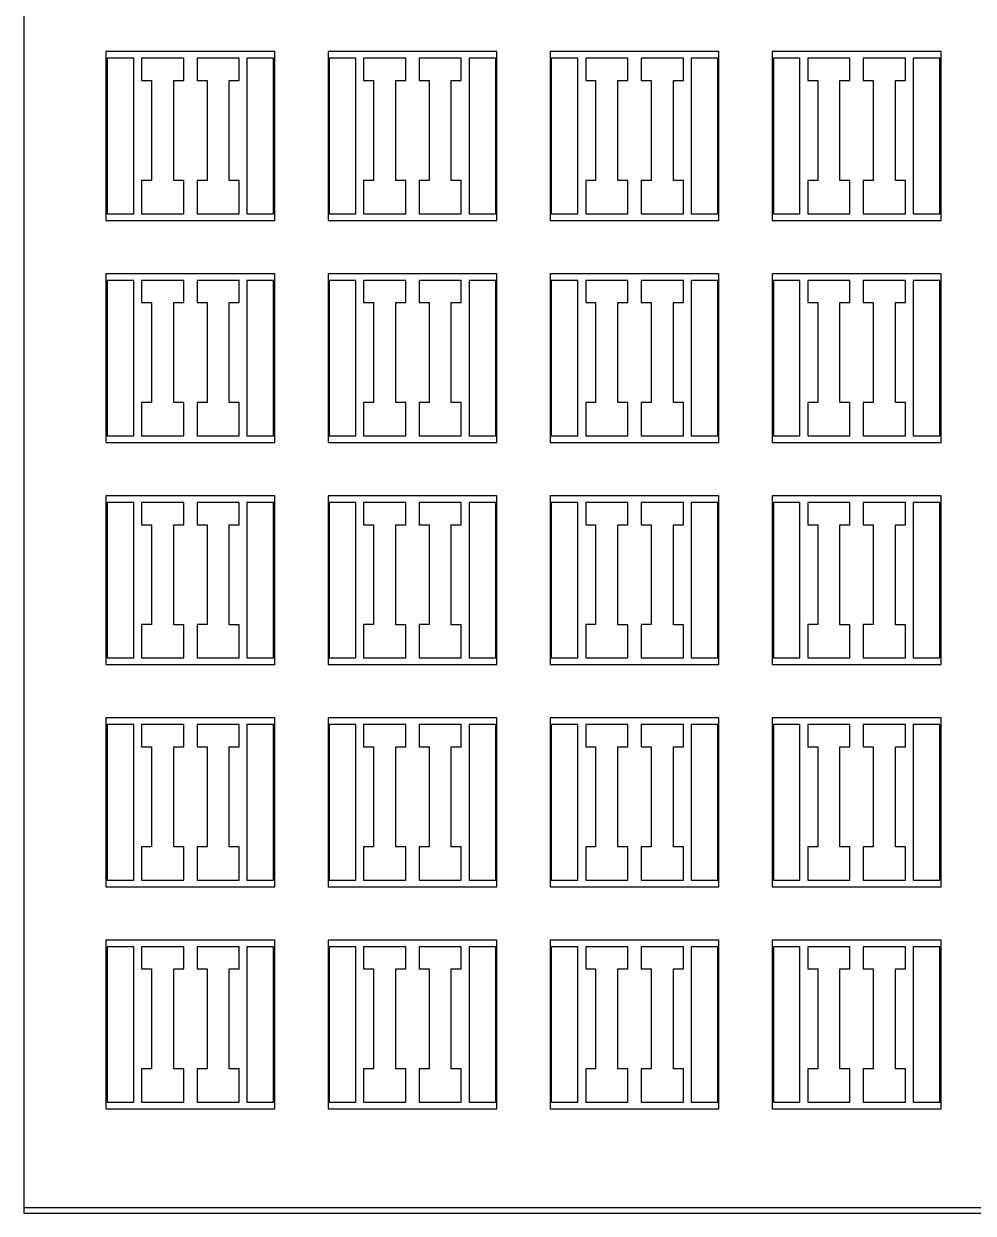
# Model space of a CAD drawing. Header units: millimetres. Extents: x -663 to 207, y 62 to 291.
# Drawn here: x 17.2 to 102.7, y 61.5 to 168.7 of the extents above; entities that cross this region are included whole.
import ezdxf

# ---------------------------------------------------------------- set-up
doc = ezdxf.new("R2010")
doc.units = ezdxf.units.MM
doc.layers.add('MASK', color=3, linetype='Continuous')
doc.layers.add('MASTER', color=1, linetype='Continuous')

msp = doc.modelspace()

# ---------------------------------------------------------------- linework, layer by layer
at = {"layer": 'MASK'}
for points in [[(17.153019, 257.048787), (17.153019, 62.048787)], [(24.653019, 165.548787), (24.653019, 151.548787)], [(27.053019, 165.548787), (24.653019, 165.548787)], [(27.053019, 151.548787), (27.053019, 165.548787)], [(27.753019, 165.548787), (27.753019, 163.548787)], [(31.553019, 165.548787), (27.753019, 165.548787)], [(31.553019, 163.548787), (31.553019, 165.548787)], [(32.753019, 165.548787), (32.753019, 163.548787)], [(36.553019, 165.548787), (32.753019, 165.548787)], [(36.553019, 163.548787), (36.553019, 165.548787)], [(37.253019, 165.548787), (37.253019, 151.548787)], [(39.653019, 165.548787), (37.253019, 165.548787)], [(39.653019, 151.548787), (39.653019, 165.548787)], [(44.653019, 165.548787), (44.653019, 151.548787)], [(47.053019, 165.548787), (44.653019, 165.548787)], [(47.053019, 151.548787), (47.053019, 165.548787)], [(47.753019, 165.548787), (47.753019, 163.548787)], [(51.553019, 165.548787), (47.753019, 165.548787)], [(51.553019, 163.548787), (51.553019, 165.548787)], [(52.753019, 165.548787), (52.753019, 163.548787)], [(56.553019, 165.548787), (52.753019, 165.548787)], [(56.553019, 163.548787), (56.553019, 165.548787)], [(57.253019, 165.548787), (57.253019, 151.548787)], [(59.653019, 165.548787), (57.253019, 165.548787)], [(59.653019, 151.548787), (59.653019, 165.548787)], [(64.653019, 165.548787), (64.653019, 151.548787)], [(67.053019, 165.548787), (64.653019, 165.548787)], [(67.053019, 151.548787), (67.053019, 165.548787)], [(67.753019, 165.548787), (67.753019, 163.548787)], [(71.553019, 165.548787), (67.753019, 165.548787)], [(71.553019, 163.548787), (71.553019, 165.548787)], [(72.753019, 165.548787), (72.753019, 163.548787)], [(76.553019, 165.548787), (72.753019, 165.548787)], [(76.553019, 163.548787), (76.553019, 165.548787)], [(77.253019, 165.548787), (77.253019, 151.548787)], [(79.653019, 165.548787), (77.253019, 165.548787)], [(79.653019, 151.548787), (79.653019, 165.548787)], [(84.653019, 165.548787), (84.653019, 151.548787)], [(87.053019, 165.548787), (84.653019, 165.548787)], [(87.053019, 151.548787), (87.053019, 165.548787)], [(87.753019, 165.548787), (87.753019, 163.548787)], [(91.553019, 165.548787), (87.753019, 165.548787)], [(91.553019, 163.548787), (91.553019, 165.548787)], [(92.753019, 165.548787), (92.753019, 163.548787)], [(96.553019, 165.548787), (92.753019, 165.548787)], [(96.553019, 163.548787), (96.553019, 165.548787)], [(97.253019, 165.548787), (97.253019, 151.548787)], [(99.653019, 165.548787), (97.253019, 165.548787)], [(99.653019, 151.548787), (99.653019, 165.548787)], [(27.753019, 163.548787), (28.653019, 163.548787)], [(28.653019, 163.548787), (28.653019, 154.548787)], [(30.653019, 154.548232), (30.653019, 163.548787)], [(30.653019, 163.548787), (31.553019, 163.548787)], [(32.753019, 163.548787), (33.653019, 163.548787)], [(33.653019, 163.548787), (33.653019, 154.548787)], [(35.653019, 154.548232), (35.653019, 163.548787)], [(35.653019, 163.548787), (36.553019, 163.548787)], [(47.753019, 163.548787), (48.653019, 163.548787)], [(48.653019, 163.548787), (48.653019, 154.548787)], [(50.653019, 154.548232), (50.653019, 163.548787)], [(50.653019, 163.548787), (51.553019, 163.548787)], [(52.753019, 163.548787), (53.653019, 163.548787)], [(53.653019, 163.548787), (53.653019, 154.548787)], [(55.653019, 154.548232), (55.653019, 163.548787)], [(55.653019, 163.548787), (56.553019, 163.548787)], [(67.753019, 163.548787), (68.653019, 163.548787)], [(68.653019, 163.548787), (68.653019, 154.548787)], [(70.653019, 154.548232), (70.653019, 163.548787)], [(70.653019, 163.548787), (71.553019, 163.548787)], [(72.753019, 163.548787), (73.653019, 163.548787)], [(73.653019, 163.548787), (73.653019, 154.548787)], [(75.653019, 154.548232), (75.653019, 163.548787)], [(75.653019, 163.548787), (76.553019, 163.548787)], [(87.753019, 163.548787), (88.653019, 163.548787)], [(88.653019, 163.548787), (88.653019, 154.548787)], [(90.653019, 154.548232), (90.653019, 163.548787)], [(90.653019, 163.548787), (91.553019, 163.548787)], [(92.753019, 163.548787), (93.653019, 163.548787)], [(93.653019, 163.548787), (93.653019, 154.548787)], [(95.653019, 154.548232), (95.653019, 163.548787)], [(95.653019, 163.548787), (96.553019, 163.548787)], [(27.753019, 154.548787), (27.753019, 151.548787)], [(28.653019, 154.548787), (27.753019, 154.548787)], [(31.553019, 154.548232), (30.653019, 154.548232)], [(31.553019, 151.548787), (31.553019, 154.548232)], [(32.753019, 154.548787), (32.753019, 151.548787)], [(33.653019, 154.548787), (32.753019, 154.548787)], [(36.553019, 154.548232), (35.653019, 154.548232)], [(36.553019, 151.548787), (36.553019, 154.548232)], [(47.753019, 154.548787), (47.753019, 151.548787)], [(48.653019, 154.548787), (47.753019, 154.548787)], [(51.553019, 154.548232), (50.653019, 154.548232)], [(51.553019, 151.548787), (51.553019, 154.548232)], [(52.753019, 154.548787), (52.753019, 151.548787)], [(53.653019, 154.548787), (52.753019, 154.548787)], [(56.553019, 154.548232), (55.653019, 154.548232)], [(56.553019, 151.548787), (56.553019, 154.548232)], [(67.753019, 154.548787), (67.753019, 151.548787)], [(68.653019, 154.548787), (67.753019, 154.548787)], [(71.553019, 154.548232), (70.653019, 154.548232)], [(71.553019, 151.548787), (71.553019, 154.548232)], [(72.753019, 154.548787), (72.753019, 151.548787)], [(73.653019, 154.548787), (72.753019, 154.548787)], [(76.553019, 154.548232), (75.653019, 154.548232)], [(76.553019, 151.548787), (76.553019, 154.548232)], [(87.753019, 154.548787), (87.753019, 151.548787)], [(88.653019, 154.548787), (87.753019, 154.548787)], [(91.553019, 154.548232), (90.653019, 154.548232)], [(91.553019, 151.548787), (91.553019, 154.548232)], [(92.753019, 154.548787), (92.753019, 151.548787)], [(93.653019, 154.548787), (92.753019, 154.548787)], [(96.553019, 154.548232), (95.653019, 154.548232)], [(96.553019, 151.548787), (96.553019, 154.548232)], [(24.653019, 151.548787), (27.053019, 151.548787)], [(27.753019, 151.548787), (31.553019, 151.548787)], [(32.753019, 151.548787), (36.553019, 151.548787)], [(37.253019, 151.548787), (39.653019, 151.548787)], [(44.653019, 151.548787), (47.053019, 151.548787)], [(47.753019, 151.548787), (51.553019, 151.548787)], [(52.753019, 151.548787), (56.553019, 151.548787)], [(57.253019, 151.548787), (59.653019, 151.548787)], [(64.653019, 151.548787), (67.053019, 151.548787)], [(67.753019, 151.548787), (71.553019, 151.548787)], [(72.753019, 151.548787), (76.553019, 151.548787)], [(77.253019, 151.548787), (79.653019, 151.548787)], [(84.653019, 151.548787), (87.053019, 151.548787)], [(87.753019, 151.548787), (91.553019, 151.548787)], [(92.753019, 151.548787), (96.553019, 151.548787)], [(97.253019, 151.548787), (99.653019, 151.548787)], [(24.653019, 145.548787), (24.653019, 131.548787)], [(27.053019, 145.548787), (24.653019, 145.548787)], [(27.053019, 131.548787), (27.053019, 145.548787)], [(27.753019, 145.548787), (27.753019, 143.548787)], [(31.553019, 145.548787), (27.753019, 145.548787)], [(31.553019, 143.548787), (31.553019, 145.548787)], [(32.753019, 145.548787), (32.753019, 143.548787)], [(36.553019, 145.548787), (32.753019, 145.548787)], [(36.553019, 143.548787), (36.553019, 145.548787)], [(37.253019, 145.548787), (37.253019, 131.548787)], [(39.653019, 145.548787), (37.253019, 145.548787)], [(39.653019, 131.548787), (39.653019, 145.548787)], [(44.653019, 145.548787), (44.653019, 131.548787)], [(47.053019, 145.548787), (44.653019, 145.548787)], [(47.053019, 131.548787), (47.053019, 145.548787)], [(47.753019, 145.548787), (47.753019, 143.548787)], [(51.553019, 145.548787), (47.753019, 145.548787)], [(51.553019, 143.548787), (51.553019, 145.548787)], [(52.753019, 145.548787), (52.753019, 143.548787)], [(56.553019, 145.548787), (52.753019, 145.548787)], [(56.553019, 143.548787), (56.553019, 145.548787)], [(57.253019, 145.548787), (57.253019, 131.548787)], [(59.653019, 145.548787), (57.253019, 145.548787)], [(59.653019, 131.548787), (59.653019, 145.548787)], [(64.653019, 145.548787), (64.653019, 131.548787)], [(67.053019, 145.548787), (64.653019, 145.548787)], [(67.053019, 131.548787), (67.053019, 145.548787)], [(67.753019, 145.548787), (67.753019, 143.548787)], [(71.553019, 145.548787), (67.753019, 145.548787)], [(71.553019, 143.548787), (71.553019, 145.548787)], [(72.753019, 145.548787), (72.753019, 143.548787)], [(76.553019, 145.548787), (72.753019, 145.548787)], [(76.553019, 143.548787), (76.553019, 145.548787)], [(77.253019, 145.548787), (77.253019, 131.548787)], [(79.653019, 145.548787), (77.253019, 145.548787)], [(79.653019, 131.548787), (79.653019, 145.548787)], [(84.653019, 145.548787), (84.653019, 131.548787)], [(87.053019, 145.548787), (84.653019, 145.548787)], [(87.053019, 131.548787), (87.053019, 145.548787)], [(87.753019, 145.548787), (87.753019, 143.548787)], [(91.553019, 145.548787), (87.753019, 145.548787)], [(91.553019, 143.548787), (91.553019, 145.548787)], [(92.753019, 145.548787), (92.753019, 143.548787)], [(96.553019, 145.548787), (92.753019, 145.548787)], [(96.553019, 143.548787), (96.553019, 145.548787)], [(97.253019, 145.548787), (97.253019, 131.548787)], [(99.653019, 145.548787), (97.253019, 145.548787)], [(99.653019, 131.548787), (99.653019, 145.548787)], [(27.753019, 143.548787), (28.653019, 143.548787)], [(28.653019, 143.548787), (28.653019, 134.548787)], [(30.653019, 134.548232), (30.653019, 143.548787)], [(30.653019, 143.548787), (31.553019, 143.548787)], [(32.753019, 143.548787), (33.653019, 143.548787)], [(33.653019, 143.548787), (33.653019, 134.548787)], [(35.653019, 134.548232), (35.653019, 143.548787)], [(35.653019, 143.548787), (36.553019, 143.548787)], [(47.753019, 143.548787), (48.653019, 143.548787)], [(48.653019, 143.548787), (48.653019, 134.548787)], [(50.653019, 134.548232), (50.653019, 143.548787)], [(50.653019, 143.548787), (51.553019, 143.548787)], [(52.753019, 143.548787), (53.653019, 143.548787)], [(53.653019, 143.548787), (53.653019, 134.548787)], [(55.653019, 134.548232), (55.653019, 143.548787)], [(55.653019, 143.548787), (56.553019, 143.548787)], [(67.753019, 143.548787), (68.653019, 143.548787)], [(68.653019, 143.548787), (68.653019, 134.548787)], [(70.653019, 134.548232), (70.653019, 143.548787)], [(70.653019, 143.548787), (71.553019, 143.548787)], [(72.753019, 143.548787), (73.653019, 143.548787)], [(73.653019, 143.548787), (73.653019, 134.548787)], [(75.653019, 134.548232), (75.653019, 143.548787)], [(75.653019, 143.548787), (76.553019, 143.548787)], [(87.753019, 143.548787), (88.653019, 143.548787)], [(88.653019, 143.548787), (88.653019, 134.548787)], [(90.653019, 134.548232), (90.653019, 143.548787)], [(90.653019, 143.548787), (91.553019, 143.548787)], [(92.753019, 143.548787), (93.653019, 143.548787)], [(93.653019, 143.548787), (93.653019, 134.548787)], [(95.653019, 134.548232), (95.653019, 143.548787)], [(95.653019, 143.548787), (96.553019, 143.548787)], [(27.753019, 134.548787), (27.753019, 131.548787)], [(28.653019, 134.548787), (27.753019, 134.548787)], [(31.553019, 134.548232), (30.653019, 134.548232)], [(31.553019, 131.548787), (31.553019, 134.548232)], [(32.753019, 134.548787), (32.753019, 131.548787)], [(33.653019, 134.548787), (32.753019, 134.548787)], [(36.553019, 134.548232), (35.653019, 134.548232)], [(36.553019, 131.548787), (36.553019, 134.548232)], [(47.753019, 134.548787), (47.753019, 131.548787)], [(48.653019, 134.548787), (47.753019, 134.548787)], [(51.553019, 134.548232), (50.653019, 134.548232)], [(51.553019, 131.548787), (51.553019, 134.548232)], [(52.753019, 134.548787), (52.753019, 131.548787)], [(53.653019, 134.548787), (52.753019, 134.548787)], [(56.553019, 134.548232), (55.653019, 134.548232)], [(56.553019, 131.548787), (56.553019, 134.548232)], [(67.753019, 134.548787), (67.753019, 131.548787)], [(68.653019, 134.548787), (67.753019, 134.548787)], [(71.553019, 134.548232), (70.653019, 134.548232)], [(71.553019, 131.548787), (71.553019, 134.548232)], [(72.753019, 134.548787), (72.753019, 131.548787)], [(73.653019, 134.548787), (72.753019, 134.548787)], [(76.553019, 134.548232), (75.653019, 134.548232)], [(76.553019, 131.548787), (76.553019, 134.548232)], [(87.753019, 134.548787), (87.753019, 131.548787)], [(88.653019, 134.548787), (87.753019, 134.548787)], [(91.553019, 134.548232), (90.653019, 134.548232)], [(91.553019, 131.548787), (91.553019, 134.548232)], [(92.753019, 134.548787), (92.753019, 131.548787)], [(93.653019, 134.548787), (92.753019, 134.548787)], [(96.553019, 134.548232), (95.653019, 134.548232)], [(96.553019, 131.548787), (96.553019, 134.548232)], [(24.653019, 131.548787), (27.053019, 131.548787)], [(27.753019, 131.548787), (31.553019, 131.548787)], [(32.753019, 131.548787), (36.553019, 131.548787)], [(37.253019, 131.548787), (39.653019, 131.548787)], [(44.653019, 131.548787), (47.053019, 131.548787)], [(47.753019, 131.548787), (51.553019, 131.548787)], [(52.753019, 131.548787), (56.553019, 131.548787)], [(57.253019, 131.548787), (59.653019, 131.548787)], [(64.653019, 131.548787), (67.053019, 131.548787)], [(67.753019, 131.548787), (71.553019, 131.548787)], [(72.753019, 131.548787), (76.553019, 131.548787)], [(77.253019, 131.548787), (79.653019, 131.548787)], [(84.653019, 131.548787), (87.053019, 131.548787)], [(87.753019, 131.548787), (91.553019, 131.548787)], [(92.753019, 131.548787), (96.553019, 131.548787)], [(97.253019, 131.548787), (99.653019, 131.548787)], [(24.653019, 125.548787), (24.653019, 111.548787)], [(27.053019, 125.548787), (24.653019, 125.548787)], [(27.053019, 111.548787), (27.053019, 125.548787)], [(27.753019, 125.548787), (27.753019, 123.548787)], [(31.553019, 125.548787), (27.753019, 125.548787)], [(31.553019, 123.548787), (31.553019, 125.548787)], [(32.753019, 125.548787), (32.753019, 123.548787)], [(36.553019, 125.548787), (32.753019, 125.548787)], [(36.553019, 123.548787), (36.553019, 125.548787)], [(37.253019, 125.548787), (37.253019, 111.548787)], [(39.653019, 125.548787), (37.253019, 125.548787)], [(39.653019, 111.548787), (39.653019, 125.548787)], [(44.653019, 125.548787), (44.653019, 111.548787)], [(47.053019, 125.548787), (44.653019, 125.548787)], [(47.053019, 111.548787), (47.053019, 125.548787)], [(47.753019, 125.548787), (47.753019, 123.548787)], [(51.553019, 125.548787), (47.753019, 125.548787)], [(51.553019, 123.548787), (51.553019, 125.548787)], [(52.753019, 125.548787), (52.753019, 123.548787)], [(56.553019, 125.548787), (52.753019, 125.548787)], [(56.553019, 123.548787), (56.553019, 125.548787)], [(57.253019, 125.548787), (57.253019, 111.548787)], [(59.653019, 125.548787), (57.253019, 125.548787)], [(59.653019, 111.548787), (59.653019, 125.548787)], [(64.653019, 125.548787), (64.653019, 111.548787)], [(67.053019, 125.548787), (64.653019, 125.548787)], [(67.053019, 111.548787), (67.053019, 125.548787)], [(67.753019, 125.548787), (67.753019, 123.548787)], [(71.553019, 125.548787), (67.753019, 125.548787)], [(71.553019, 123.548787), (71.553019, 125.548787)], [(72.753019, 125.548787), (72.753019, 123.548787)], [(76.553019, 125.548787), (72.753019, 125.548787)], [(76.553019, 123.548787), (76.553019, 125.548787)], [(77.253019, 125.548787), (77.253019, 111.548787)], [(79.653019, 125.548787), (77.253019, 125.548787)], [(79.653019, 111.548787), (79.653019, 125.548787)], [(84.653019, 125.548787), (84.653019, 111.548787)], [(87.053019, 125.548787), (84.653019, 125.548787)], [(87.053019, 111.548787), (87.053019, 125.548787)], [(87.753019, 125.548787), (87.753019, 123.548787)], [(91.553019, 125.548787), (87.753019, 125.548787)], [(91.553019, 123.548787), (91.553019, 125.548787)], [(92.753019, 125.548787), (92.753019, 123.548787)], [(96.553019, 125.548787), (92.753019, 125.548787)], [(96.553019, 123.548787), (96.553019, 125.548787)], [(97.253019, 125.548787), (97.253019, 111.548787)], [(99.653019, 125.548787), (97.253019, 125.548787)], [(99.653019, 111.548787), (99.653019, 125.548787)], [(27.753019, 123.548787), (28.653019, 123.548787)], [(28.653019, 123.548787), (28.653019, 114.548787)], [(30.653019, 114.548232), (30.653019, 123.548787)], [(30.653019, 123.548787), (31.553019, 123.548787)], [(32.753019, 123.548787), (33.653019, 123.548787)], [(33.653019, 123.548787), (33.653019, 114.548787)], [(35.653019, 114.548232), (35.653019, 123.548787)], [(35.653019, 123.548787), (36.553019, 123.548787)], [(47.753019, 123.548787), (48.653019, 123.548787)], [(48.653019, 123.548787), (48.653019, 114.548787)], [(50.653019, 114.548232), (50.653019, 123.548787)], [(50.653019, 123.548787), (51.553019, 123.548787)], [(52.753019, 123.548787), (53.653019, 123.548787)], [(53.653019, 123.548787), (53.653019, 114.548787)], [(55.653019, 114.548232), (55.653019, 123.548787)], [(55.653019, 123.548787), (56.553019, 123.548787)], [(67.753019, 123.548787), (68.653019, 123.548787)], [(68.653019, 123.548787), (68.653019, 114.548787)], [(70.653019, 114.548232), (70.653019, 123.548787)], [(70.653019, 123.548787), (71.553019, 123.548787)], [(72.753019, 123.548787), (73.653019, 123.548787)], [(73.653019, 123.548787), (73.653019, 114.548787)], [(75.653019, 114.548232), (75.653019, 123.548787)], [(75.653019, 123.548787), (76.553019, 123.548787)], [(87.753019, 123.548787), (88.653019, 123.548787)], [(88.653019, 123.548787), (88.653019, 114.548787)], [(90.653019, 114.548232), (90.653019, 123.548787)], [(90.653019, 123.548787), (91.553019, 123.548787)], [(92.753019, 123.548787), (93.653019, 123.548787)], [(93.653019, 123.548787), (93.653019, 114.548787)], [(95.653019, 114.548232), (95.653019, 123.548787)], [(95.653019, 123.548787), (96.553019, 123.548787)], [(27.753019, 114.548787), (27.753019, 111.548787)], [(28.653019, 114.548787), (27.753019, 114.548787)], [(31.553019, 114.548232), (30.653019, 114.548232)], [(31.553019, 111.548787), (31.553019, 114.548232)], [(32.753019, 114.548787), (32.753019, 111.548787)], [(33.653019, 114.548787), (32.753019, 114.548787)], [(36.553019, 114.548232), (35.653019, 114.548232)], [(36.553019, 111.548787), (36.553019, 114.548232)], [(47.753019, 114.548787), (47.753019, 111.548787)], [(48.653019, 114.548787), (47.753019, 114.548787)], [(51.553019, 114.548232), (50.653019, 114.548232)], [(51.553019, 111.548787), (51.553019, 114.548232)], [(52.753019, 114.548787), (52.753019, 111.548787)], [(53.653019, 114.548787), (52.753019, 114.548787)], [(56.553019, 114.548232), (55.653019, 114.548232)], [(56.553019, 111.548787), (56.553019, 114.548232)], [(67.753019, 114.548787), (67.753019, 111.548787)], [(68.653019, 114.548787), (67.753019, 114.548787)], [(71.553019, 114.548232), (70.653019, 114.548232)], [(71.553019, 111.548787), (71.553019, 114.548232)], [(72.753019, 114.548787), (72.753019, 111.548787)], [(73.653019, 114.548787), (72.753019, 114.548787)], [(76.553019, 114.548232), (75.653019, 114.548232)], [(76.553019, 111.548787), (76.553019, 114.548232)], [(87.753019, 114.548787), (87.753019, 111.548787)], [(88.653019, 114.548787), (87.753019, 114.548787)], [(91.553019, 114.548232), (90.653019, 114.548232)], [(91.553019, 111.548787), (91.553019, 114.548232)], [(92.753019, 114.548787), (92.753019, 111.548787)], [(93.653019, 114.548787), (92.753019, 114.548787)], [(96.553019, 114.548232), (95.653019, 114.548232)], [(96.553019, 111.548787), (96.553019, 114.548232)], [(24.653019, 111.548787), (27.053019, 111.548787)], [(27.753019, 111.548787), (31.553019, 111.548787)], [(32.753019, 111.548787), (36.553019, 111.548787)], [(37.253019, 111.548787), (39.653019, 111.548787)], [(44.653019, 111.548787), (47.053019, 111.548787)], [(47.753019, 111.548787), (51.553019, 111.548787)], [(52.753019, 111.548787), (56.553019, 111.548787)], [(57.253019, 111.548787), (59.653019, 111.548787)], [(64.653019, 111.548787), (67.053019, 111.548787)], [(67.753019, 111.548787), (71.553019, 111.548787)], [(72.753019, 111.548787), (76.553019, 111.548787)], [(77.253019, 111.548787), (79.653019, 111.548787)], [(84.653019, 111.548787), (87.053019, 111.548787)], [(87.753019, 111.548787), (91.553019, 111.548787)], [(92.753019, 111.548787), (96.553019, 111.548787)], [(97.253019, 111.548787), (99.653019, 111.548787)], [(24.653019, 105.548787), (24.653019, 91.548787)], [(27.053019, 105.548787), (24.653019, 105.548787)], [(27.053019, 91.548787), (27.053019, 105.548787)], [(27.753019, 105.548787), (27.753019, 103.548787)], [(31.553019, 105.548787), (27.753019, 105.548787)], [(31.553019, 103.548787), (31.553019, 105.548787)], [(32.753019, 105.548787), (32.753019, 103.548787)], [(36.553019, 105.548787), (32.753019, 105.548787)], [(36.553019, 103.548787), (36.553019, 105.548787)], [(37.253019, 105.548787), (37.253019, 91.548787)], [(39.653019, 105.548787), (37.253019, 105.548787)], [(39.653019, 91.548787), (39.653019, 105.548787)], [(44.653019, 105.548787), (44.653019, 91.548787)], [(47.053019, 105.548787), (44.653019, 105.548787)], [(47.053019, 91.548787), (47.053019, 105.548787)], [(47.753019, 105.548787), (47.753019, 103.548787)], [(51.553019, 105.548787), (47.753019, 105.548787)], [(51.553019, 103.548787), (51.553019, 105.548787)], [(52.753019, 105.548787), (52.753019, 103.548787)], [(56.553019, 105.548787), (52.753019, 105.548787)], [(56.553019, 103.548787), (56.553019, 105.548787)], [(57.253019, 105.548787), (57.253019, 91.548787)], [(59.653019, 105.548787), (57.253019, 105.548787)], [(59.653019, 91.548787), (59.653019, 105.548787)], [(64.653019, 105.548787), (64.653019, 91.548787)], [(67.053019, 105.548787), (64.653019, 105.548787)], [(67.053019, 91.548787), (67.053019, 105.548787)], [(67.753019, 105.548787), (67.753019, 103.548787)], [(71.553019, 105.548787), (67.753019, 105.548787)], [(71.553019, 103.548787), (71.553019, 105.548787)], [(72.753019, 105.548787), (72.753019, 103.548787)], [(76.553019, 105.548787), (72.753019, 105.548787)], [(76.553019, 103.548787), (76.553019, 105.548787)], [(77.253019, 105.548787), (77.253019, 91.548787)], [(79.653019, 105.548787), (77.253019, 105.548787)], [(79.653019, 91.548787), (79.653019, 105.548787)], [(84.653019, 105.548787), (84.653019, 91.548787)], [(87.053019, 105.548787), (84.653019, 105.548787)], [(87.053019, 91.548787), (87.053019, 105.548787)], [(87.753019, 105.548787), (87.753019, 103.548787)], [(91.553019, 105.548787), (87.753019, 105.548787)], [(91.553019, 103.548787), (91.553019, 105.548787)], [(92.753019, 105.548787), (92.753019, 103.548787)], [(96.553019, 105.548787), (92.753019, 105.548787)], [(96.553019, 103.548787), (96.553019, 105.548787)], [(97.253019, 105.548787), (97.253019, 91.548787)], [(99.653019, 105.548787), (97.253019, 105.548787)], [(99.653019, 91.548787), (99.653019, 105.548787)], [(27.753019, 103.548787), (28.653019, 103.548787)], [(28.653019, 103.548787), (28.653019, 94.548787)], [(30.653019, 94.548232), (30.653019, 103.548787)], [(30.653019, 103.548787), (31.553019, 103.548787)], [(32.753019, 103.548787), (33.653019, 103.548787)], [(33.653019, 103.548787), (33.653019, 94.548787)], [(35.653019, 94.548232), (35.653019, 103.548787)], [(35.653019, 103.548787), (36.553019, 103.548787)], [(47.753019, 103.548787), (48.653019, 103.548787)], [(48.653019, 103.548787), (48.653019, 94.548787)], [(50.653019, 94.548232), (50.653019, 103.548787)], [(50.653019, 103.548787), (51.553019, 103.548787)], [(52.753019, 103.548787), (53.653019, 103.548787)], [(53.653019, 103.548787), (53.653019, 94.548787)], [(55.653019, 94.548232), (55.653019, 103.548787)], [(55.653019, 103.548787), (56.553019, 103.548787)], [(67.753019, 103.548787), (68.653019, 103.548787)], [(68.653019, 103.548787), (68.653019, 94.548787)], [(70.653019, 94.548232), (70.653019, 103.548787)], [(70.653019, 103.548787), (71.553019, 103.548787)], [(72.753019, 103.548787), (73.653019, 103.548787)], [(73.653019, 103.548787), (73.653019, 94.548787)], [(75.653019, 94.548232), (75.653019, 103.548787)], [(75.653019, 103.548787), (76.553019, 103.548787)], [(87.753019, 103.548787), (88.653019, 103.548787)], [(88.653019, 103.548787), (88.653019, 94.548787)], [(90.653019, 94.548232), (90.653019, 103.548787)], [(90.653019, 103.548787), (91.553019, 103.548787)], [(92.753019, 103.548787), (93.653019, 103.548787)], [(93.653019, 103.548787), (93.653019, 94.548787)], [(95.653019, 94.548232), (95.653019, 103.548787)], [(95.653019, 103.548787), (96.553019, 103.548787)], [(27.753019, 94.548787), (27.753019, 91.548787)], [(28.653019, 94.548787), (27.753019, 94.548787)], [(31.553019, 94.548232), (30.653019, 94.548232)], [(31.553019, 91.548787), (31.553019, 94.548232)], [(32.753019, 94.548787), (32.753019, 91.548787)], [(33.653019, 94.548787), (32.753019, 94.548787)], [(36.553019, 94.548232), (35.653019, 94.548232)], [(36.553019, 91.548787), (36.553019, 94.548232)], [(47.753019, 94.548787), (47.753019, 91.548787)], [(48.653019, 94.548787), (47.753019, 94.548787)], [(51.553019, 94.548232), (50.653019, 94.548232)], [(51.553019, 91.548787), (51.553019, 94.548232)], [(52.753019, 94.548787), (52.753019, 91.548787)], [(53.653019, 94.548787), (52.753019, 94.548787)], [(56.553019, 94.548232), (55.653019, 94.548232)], [(56.553019, 91.548787), (56.553019, 94.548232)], [(67.753019, 94.548787), (67.753019, 91.548787)], [(68.653019, 94.548787), (67.753019, 94.548787)], [(71.553019, 94.548232), (70.653019, 94.548232)], [(71.553019, 91.548787), (71.553019, 94.548232)], [(72.753019, 94.548787), (72.753019, 91.548787)], [(73.653019, 94.548787), (72.753019, 94.548787)], [(76.553019, 94.548232), (75.653019, 94.548232)], [(76.553019, 91.548787), (76.553019, 94.548232)], [(87.753019, 94.548787), (87.753019, 91.548787)], [(88.653019, 94.548787), (87.753019, 94.548787)], [(91.553019, 94.548232), (90.653019, 94.548232)], [(91.553019, 91.548787), (91.553019, 94.548232)], [(92.753019, 94.548787), (92.753019, 91.548787)], [(93.653019, 94.548787), (92.753019, 94.548787)], [(96.553019, 94.548232), (95.653019, 94.548232)], [(96.553019, 91.548787), (96.553019, 94.548232)], [(24.653019, 91.548787), (27.053019, 91.548787)], [(27.753019, 91.548787), (31.553019, 91.548787)], [(32.753019, 91.548787), (36.553019, 91.548787)], [(37.253019, 91.548787), (39.653019, 91.548787)], [(44.653019, 91.548787), (47.053019, 91.548787)], [(47.753019, 91.548787), (51.553019, 91.548787)], [(52.753019, 91.548787), (56.553019, 91.548787)], [(57.253019, 91.548787), (59.653019, 91.548787)], [(64.653019, 91.548787), (67.053019, 91.548787)], [(67.753019, 91.548787), (71.553019, 91.548787)], [(72.753019, 91.548787), (76.553019, 91.548787)], [(77.253019, 91.548787), (79.653019, 91.548787)], [(84.653019, 91.548787), (87.053019, 91.548787)], [(87.753019, 91.548787), (91.553019, 91.548787)], [(92.753019, 91.548787), (96.553019, 91.548787)], [(97.253019, 91.548787), (99.653019, 91.548787)], [(27.053019, 85.548787), (24.653019, 85.548787)], [(24.653019, 85.548787), (24.653019, 71.548787)], [(27.053019, 71.548787), (27.053019, 85.548787)], [(31.553019, 85.548787), (27.753019, 85.548787)], [(27.753019, 85.548787), (27.753019, 83.548787)], [(31.553019, 83.548787), (31.553019, 85.548787)], [(36.553019, 85.548787), (32.753019, 85.548787)], [(32.753019, 85.548787), (32.753019, 83.548787)], [(36.553019, 83.548787), (36.553019, 85.548787)], [(39.653019, 85.548787), (37.253019, 85.548787)], [(37.253019, 85.548787), (37.253019, 71.548787)], [(39.653019, 71.548787), (39.653019, 85.548787)], [(47.053019, 85.548787), (44.653019, 85.548787)], [(44.653019, 85.548787), (44.653019, 71.548787)], [(47.053019, 71.548787), (47.053019, 85.548787)], [(51.553019, 85.548787), (47.753019, 85.548787)], [(47.753019, 85.548787), (47.753019, 83.548787)], [(51.553019, 83.548787), (51.553019, 85.548787)], [(56.553019, 85.548787), (52.753019, 85.548787)], [(52.753019, 85.548787), (52.753019, 83.548787)], [(56.553019, 83.548787), (56.553019, 85.548787)], [(59.653019, 85.548787), (57.253019, 85.548787)], [(57.253019, 85.548787), (57.253019, 71.548787)], [(59.653019, 71.548787), (59.653019, 85.548787)], [(64.653019, 85.548787), (64.653019, 71.548787)], [(67.053019, 85.548787), (64.653019, 85.548787)], [(67.053019, 71.548787), (67.053019, 85.548787)], [(67.753019, 85.548787), (67.753019, 83.548787)], [(71.553019, 85.548787), (67.753019, 85.548787)], [(71.553019, 83.548787), (71.553019, 85.548787)], [(72.753019, 85.548787), (72.753019, 83.548787)], [(76.553019, 85.548787), (72.753019, 85.548787)], [(76.553019, 83.548787), (76.553019, 85.548787)], [(77.253019, 85.548787), (77.253019, 71.548787)], [(79.653019, 85.548787), (77.253019, 85.548787)], [(79.653019, 71.548787), (79.653019, 85.548787)], [(84.653019, 85.548787), (84.653019, 71.548787)], [(87.053019, 85.548787), (84.653019, 85.548787)], [(87.053019, 71.548787), (87.053019, 85.548787)], [(87.753019, 85.548787), (87.753019, 83.548787)], [(91.553019, 85.548787), (87.753019, 85.548787)], [(91.553019, 83.548787), (91.553019, 85.548787)], [(92.753019, 85.548787), (92.753019, 83.548787)], [(96.553019, 85.548787), (92.753019, 85.548787)], [(96.553019, 83.548787), (96.553019, 85.548787)], [(97.253019, 85.548787), (97.253019, 71.548787)], [(99.653019, 85.548787), (97.253019, 85.548787)], [(99.653019, 71.548787), (99.653019, 85.548787)], [(27.753019, 83.548787), (28.653019, 83.548787)], [(28.653019, 83.548787), (28.653019, 74.548787)], [(30.653019, 74.548232), (30.653019, 83.548787)], [(30.653019, 83.548787), (31.553019, 83.548787)], [(32.753019, 83.548787), (33.653019, 83.548787)], [(33.653019, 83.548787), (33.653019, 74.548787)], [(35.653019, 74.548232), (35.653019, 83.548787)], [(35.653019, 83.548787), (36.553019, 83.548787)], [(47.753019, 83.548787), (48.653019, 83.548787)], [(48.653019, 83.548787), (48.653019, 74.548787)], [(50.653019, 74.548232), (50.653019, 83.548787)], [(50.653019, 83.548787), (51.553019, 83.548787)], [(52.753019, 83.548787), (53.653019, 83.548787)], [(53.653019, 83.548787), (53.653019, 74.548787)], [(55.653019, 74.548232), (55.653019, 83.548787)], [(55.653019, 83.548787), (56.553019, 83.548787)], [(67.753019, 83.548787), (68.653019, 83.548787)], [(68.653019, 83.548787), (68.653019, 74.548787)], [(70.653019, 74.548232), (70.653019, 83.548787)], [(70.653019, 83.548787), (71.553019, 83.548787)], [(72.753019, 83.548787), (73.653019, 83.548787)], [(73.653019, 83.548787), (73.653019, 74.548787)], [(75.653019, 74.548232), (75.653019, 83.548787)], [(75.653019, 83.548787), (76.553019, 83.548787)], [(87.753019, 83.548787), (88.653019, 83.548787)], [(88.653019, 83.548787), (88.653019, 74.548787)], [(90.653019, 74.548232), (90.653019, 83.548787)], [(90.653019, 83.548787), (91.553019, 83.548787)], [(92.753019, 83.548787), (93.653019, 83.548787)], [(93.653019, 83.548787), (93.653019, 74.548787)], [(95.653019, 74.548232), (95.653019, 83.548787)], [(95.653019, 83.548787), (96.553019, 83.548787)], [(28.653019, 74.548787), (27.753019, 74.548787)], [(27.753019, 74.548787), (27.753019, 71.548787)], [(31.553019, 74.548232), (30.653019, 74.548232)], [(31.553019, 71.548787), (31.553019, 74.548232)], [(33.653019, 74.548787), (32.753019, 74.548787)], [(32.753019, 74.548787), (32.753019, 71.548787)], [(36.553019, 74.548232), (35.653019, 74.548232)], [(36.553019, 71.548787), (36.553019, 74.548232)], [(48.653019, 74.548787), (47.753019, 74.548787)], [(47.753019, 74.548787), (47.753019, 71.548787)], [(51.553019, 74.548232), (50.653019, 74.548232)], [(51.553019, 71.548787), (51.553019, 74.548232)], [(53.653019, 74.548787), (52.753019, 74.548787)], [(52.753019, 74.548787), (52.753019, 71.548787)], [(56.553019, 74.548232), (55.653019, 74.548232)], [(56.553019, 71.548787), (56.553019, 74.548232)], [(67.753019, 74.548787), (67.753019, 71.548787)], [(68.653019, 74.548787), (67.753019, 74.548787)], [(71.553019, 74.548232), (70.653019, 74.548232)], [(71.553019, 71.548787), (71.553019, 74.548232)], [(72.753019, 74.548787), (72.753019, 71.548787)], [(73.653019, 74.548787), (72.753019, 74.548787)], [(76.553019, 74.548232), (75.653019, 74.548232)], [(76.553019, 71.548787), (76.553019, 74.548232)], [(87.753019, 74.548787), (87.753019, 71.548787)], [(88.653019, 74.548787), (87.753019, 74.548787)], [(91.553019, 74.548232), (90.653019, 74.548232)], [(91.553019, 71.548787), (91.553019, 74.548232)], [(92.753019, 74.548787), (92.753019, 71.548787)], [(93.653019, 74.548787), (92.753019, 74.548787)], [(96.553019, 74.548232), (95.653019, 74.548232)], [(96.553019, 71.548787), (96.553019, 74.548232)], [(24.653019, 71.548787), (27.053019, 71.548787)], [(27.753019, 71.548787), (31.553019, 71.548787)], [(32.753019, 71.548787), (36.553019, 71.548787)], [(37.253019, 71.548787), (39.653019, 71.548787)], [(44.653019, 71.548787), (47.053019, 71.548787)], [(47.753019, 71.548787), (51.553019, 71.548787)], [(52.753019, 71.548787), (56.553019, 71.548787)], [(57.253019, 71.548787), (59.653019, 71.548787)], [(64.653019, 71.548787), (67.053019, 71.548787)], [(67.753019, 71.548787), (71.553019, 71.548787)], [(72.753019, 71.548787), (76.553019, 71.548787)], [(77.253019, 71.548787), (79.653019, 71.548787)], [(84.653019, 71.548787), (87.053019, 71.548787)], [(87.753019, 71.548787), (91.553019, 71.548787)], [(92.753019, 71.548787), (96.553019, 71.548787)], [(97.253019, 71.548787), (99.653019, 71.548787)], [(17.153019, 62.048787), (207.153019, 62.048787)]]:
    msp.add_lwpolyline(points, dxfattribs=at)
at = {"layer": 'MASTER'}
for points in [[(17.153019, 256.548787), (17.153019, 61.548787)], [(24.553019, 166.148787), (24.553019, 150.948787)], [(39.753019, 166.148787), (24.553019, 166.148787)], [(39.753019, 150.948787), (39.753019, 166.148787)], [(44.553019, 166.148787), (44.553019, 150.948787)], [(59.753019, 166.148787), (44.553019, 166.148787)], [(59.753019, 150.948787), (59.753019, 166.148787)], [(64.553019, 166.148787), (64.553019, 150.948787)], [(79.753019, 166.148787), (64.553019, 166.148787)], [(79.753019, 150.948787), (79.753019, 166.148787)], [(84.553019, 166.148787), (84.553019, 150.948787)], [(99.753019, 166.148787), (84.553019, 166.148787)], [(99.753019, 150.948787), (99.753019, 166.148787)], [(24.553019, 150.948787), (39.753019, 150.948787)], [(44.553019, 150.948787), (59.753019, 150.948787)], [(64.553019, 150.948787), (79.753019, 150.948787)], [(84.553019, 150.948787), (99.753019, 150.948787)], [(24.553019, 146.148787), (24.553019, 130.948787)], [(39.753019, 146.148787), (24.553019, 146.148787)], [(39.753019, 130.948787), (39.753019, 146.148787)], [(44.553019, 146.148787), (44.553019, 130.948787)], [(59.753019, 146.148787), (44.553019, 146.148787)], [(59.753019, 130.948787), (59.753019, 146.148787)], [(64.553019, 146.148787), (64.553019, 130.948787)], [(79.753019, 146.148787), (64.553019, 146.148787)], [(79.753019, 130.948787), (79.753019, 146.148787)], [(84.553019, 146.148787), (84.553019, 130.948787)], [(99.753019, 146.148787), (84.553019, 146.148787)], [(99.753019, 130.948787), (99.753019, 146.148787)], [(24.553019, 130.948787), (39.753019, 130.948787)], [(44.553019, 130.948787), (59.753019, 130.948787)], [(64.553019, 130.948787), (79.753019, 130.948787)], [(84.553019, 130.948787), (99.753019, 130.948787)], [(24.553019, 126.148787), (24.553019, 110.948787)], [(39.753019, 126.148787), (24.553019, 126.148787)], [(39.753019, 110.948787), (39.753019, 126.148787)], [(44.553019, 126.148787), (44.553019, 110.948787)], [(59.753019, 126.148787), (44.553019, 126.148787)], [(59.753019, 110.948787), (59.753019, 126.148787)], [(64.553019, 126.148787), (64.553019, 110.948787)], [(79.753019, 126.148787), (64.553019, 126.148787)], [(79.753019, 110.948787), (79.753019, 126.148787)], [(84.553019, 126.148787), (84.553019, 110.948787)], [(99.753019, 126.148787), (84.553019, 126.148787)], [(99.753019, 110.948787), (99.753019, 126.148787)], [(24.553019, 110.948787), (39.753019, 110.948787)], [(44.553019, 110.948787), (59.753019, 110.948787)], [(64.553019, 110.948787), (79.753019, 110.948787)], [(84.553019, 110.948787), (99.753019, 110.948787)], [(24.553019, 106.148787), (24.553019, 90.948787)], [(39.753019, 106.148787), (24.553019, 106.148787)], [(39.753019, 90.948787), (39.753019, 106.148787)], [(44.553019, 106.148787), (44.553019, 90.948787)], [(59.753019, 106.148787), (44.553019, 106.148787)], [(59.753019, 90.948787), (59.753019, 106.148787)], [(64.553019, 106.148787), (64.553019, 90.948787)], [(79.753019, 106.148787), (64.553019, 106.148787)], [(79.753019, 90.948787), (79.753019, 106.148787)], [(84.553019, 106.148787), (84.553019, 90.948787)], [(99.753019, 106.148787), (84.553019, 106.148787)], [(99.753019, 90.948787), (99.753019, 106.148787)], [(24.553019, 90.948787), (39.753019, 90.948787)], [(44.553019, 90.948787), (59.753019, 90.948787)], [(64.553019, 90.948787), (79.753019, 90.948787)], [(84.553019, 90.948787), (99.753019, 90.948787)], [(39.753019, 86.148787), (24.553019, 86.148787)], [(24.553019, 86.148787), (24.553019, 70.948787)], [(39.753019, 70.948787), (39.753019, 86.148787)], [(59.753019, 86.148787), (44.553019, 86.148787)], [(44.553019, 86.148787), (44.553019, 70.948787)], [(59.753019, 70.948787), (59.753019, 86.148787)], [(64.553019, 86.148787), (64.553019, 70.948787)], [(79.753019, 86.148787), (64.553019, 86.148787)], [(79.753019, 70.948787), (79.753019, 86.148787)], [(84.553019, 86.148787), (84.553019, 70.948787)], [(99.753019, 86.148787), (84.553019, 86.148787)], [(99.753019, 70.948787), (99.753019, 86.148787)], [(24.553019, 70.948787), (39.753019, 70.948787)], [(44.553019, 70.948787), (59.753019, 70.948787)], [(64.553019, 70.948787), (79.753019, 70.948787)], [(84.553019, 70.948787), (99.753019, 70.948787)], [(17.153019, 61.548787), (207.153019, 61.548787)]]:
    msp.add_lwpolyline(points, dxfattribs=at)

doc.saveas('drawing.dxf')
